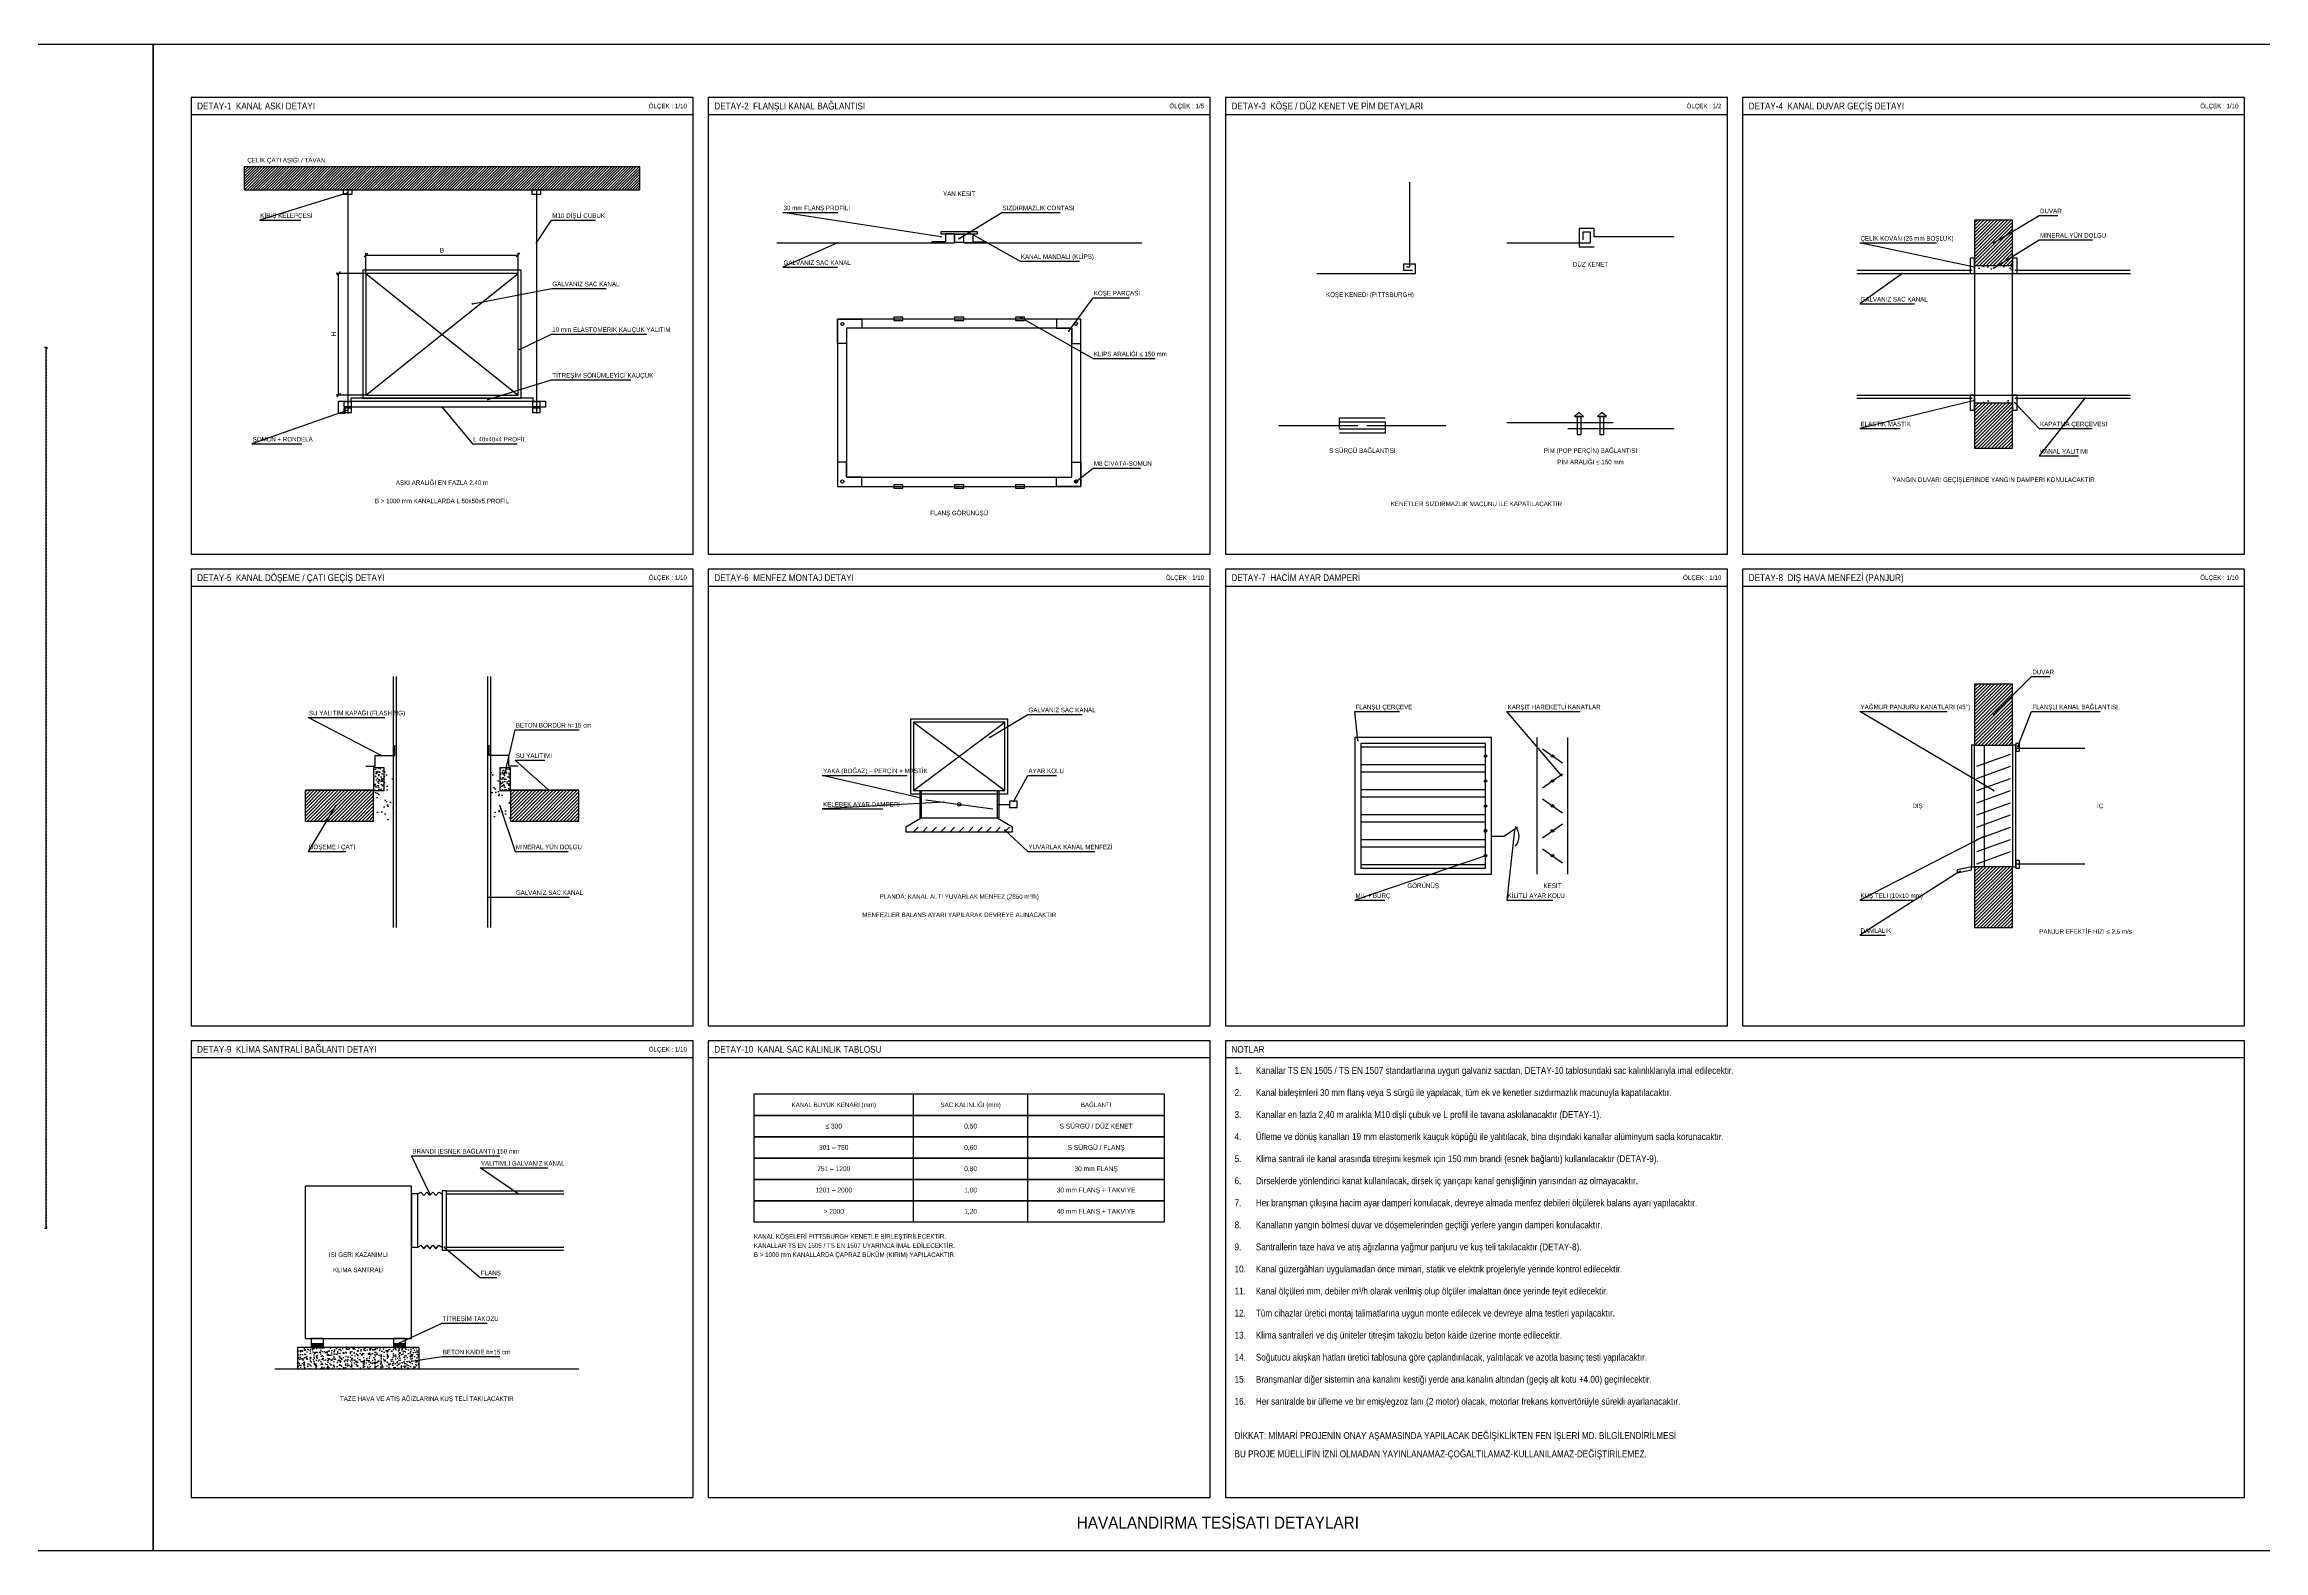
# Model space of a CAD drawing. Header units: centimetres. Extents: x 26200 to 152500, y -600 to 9300.
# Drawn here: x 98286 to 112875, y -600 to 9300 of the extents above; entities that cross this region are included whole.
import ezdxf
from ezdxf.enums import TextEntityAlignment as Align

# ---------------------------------------------------------------- set-up
doc = ezdxf.new("R2010")
doc.units = ezdxf.units.CM
doc.linetypes.add('DASHED', pattern=[1.524, 1.27, -0.254])
for name, color, linetype in [('A-ELEV-03', 8, 'Continuous'), ('A-WALL-SNWPNL', 8, 'Continuous'), ('A-WALL-STEL', 8, 'Continuous'), ('ROTAS-HAV-CERCEVE', 7, 'Continuous'), ('ROTAS-HAV-DETAY', 7, 'Continuous'), ('ROTAS-HAV-DETAY-KANAL', 20, 'Continuous'), ('ROTAS-HAV-DETAY-TARAMA', 8, 'Continuous'), ('ROTAS-HAV-DETAY-YALITIM', 3, 'DASHED'), ('ROTAS-HAV-DETAY-YAZI', 7, 'Continuous'), ('ROTAS-HAV-NOT', 7, 'Continuous'), ('ROTAS-PAFTA', 144, 'Continuous'), ('ROTAS-PAFTA-YAZI', 7, 'Continuous')]:
    doc.layers.add(name, color=color, linetype=linetype)
doc.styles.add('ROTAS', font='arial.ttf')

# ---------------------------------------------------------------- blocks, each defined once
blk = doc.blocks.new('*U71')
at = {"layer": 'A-WALL-SNWPNL'}
blk.add_lwpolyline([(50, 1), (42, 1), (40, -1), (32, -1), (30, 1), (22, 1), (20, -1), (12, -1), (10, 1), (2, 1), (0, -1), (-8, -1), (-10, 1), (-18, 1), (-20, -1), (-28, -1), (-30, 1), (-38, 1), (-40, -1), (-48, -1), (-50, 1)], dxfattribs=at)
blk = doc.blocks.new('*U72')
at = {"layer": 'A-WALL-STEL', "color": 0, "linetype": 'ByBlock', "lineweight": -2, "transparency": 16777216}
for p in [(0, 0), (100, 0), (200, 0), (300, 0), (400, 0), (500, 0), (600, 0), (700, 0), (800, 0), (900, 0), (1000, 0), (1100, 0), (1200, 0), (1300, 0), (1400, 0), (1500, 0), (1600, 0), (1700, 0), (1800, 0), (1900, 0), (2000, 0), (2100, 0), (2200, 0), (2300, 0), (2400, 0), (2500, 0), (2600, 0), (2700, 0), (2800, 0), (2900, 0), (3000, 0), (3100, 0), (3200, 0), (3300, 0), (3400, 0), (3500, 0), (3600, 0), (3700, 0), (3800, 0), (3900, 0), (4000, 0), (4100, 0), (4200, 0), (4300, 0), (4400, 0), (4500, 0), (4600, 0), (4700, 0), (4800, 0), (4900, 0), (5000, 0), (5100, 0), (5200, 0), (5300, 0), (5400, 0), (5500, 0), (5600, 0)]:
    blk.add_blockref('*U71', p, dxfattribs=at)

msp = doc.modelspace()

# ---------------------------------------------------------------- hatches: boundary and pattern name
at = {"layer": 'ROTAS-HAV-DETAY'}
for points in [[(100040, 735), (100120, 735), (100120, 765), (100040, 765)], [(100580, 735), (100660, 735), (100660, 765), (100580, 765)]]:
    msp.add_hatch(color=256, dxfattribs=at).paths.add_polyline_path(points)
at = {"layer": 'ROTAS-HAV-DETAY-TARAMA'}
h = msp.add_hatch(dxfattribs=at)
h.set_pattern_fill('ANSI31', scale=4)
h.paths.add_polyline_path([(99600, 8345), (102200, 8345), (102200, 8495), (99600, 8495)])
h = msp.add_hatch(dxfattribs=at)
h.set_pattern_fill('ANSI31', scale=5)
h.paths.add_polyline_path([(110975, 7845), (111225, 7845), (111225, 8145), (110975, 8145)])
h = msp.add_hatch(dxfattribs=at)
h.set_pattern_fill('AR-SAND', scale=2)
h.paths.add_polyline_path([(110975, 7815), (111225, 7815), (111225, 7845), (110975, 7845)])
h = msp.add_hatch(dxfattribs=at)
h.set_pattern_fill('AR-SAND', scale=2)
h.paths.add_polyline_path([(110975, 6945), (111225, 6945), (111225, 6975), (110975, 6975)])
h = msp.add_hatch(dxfattribs=at)
h.set_pattern_fill('ANSI31', scale=5)
h.paths.add_polyline_path([(110975, 6645), (111225, 6645), (111225, 6945), (110975, 6945)])
h = msp.add_hatch(dxfattribs=at)
h.set_pattern_fill('ANSI31', scale=5)
h.paths.add_polyline_path([(110975, 4695), (111225, 4695), (111225, 5095), (110975, 5095)])
h = msp.add_hatch(dxfattribs=at)
h.set_pattern_fill('AR-CONC', scale=0.3)
h.paths.add_polyline_path([(100450, 4395), (100520, 4395), (100520, 4545), (100450, 4545)])
h = msp.add_hatch(dxfattribs=at)
h.set_pattern_fill('AR-SAND', scale=2)
h.paths.add_polyline_path([(100520, 4395), (100580, 4395), (100580, 4545), (100520, 4545)])
h = msp.add_hatch(dxfattribs=at)
h.set_pattern_fill('AR-SAND', scale=2)
h.paths.add_polyline_path([(101220, 4395), (101280, 4395), (101280, 4545), (101220, 4545)])
h = msp.add_hatch(dxfattribs=at)
h.set_pattern_fill('AR-CONC', scale=0.3)
h.paths.add_polyline_path([(101280, 4395), (101350, 4395), (101350, 4545), (101280, 4545)])
h = msp.add_hatch(dxfattribs=at)
h.set_pattern_fill('ANSI31', scale=5)
h.paths.add_polyline_path([(100000, 4195), (100450, 4195), (100450, 4395), (100000, 4395)])
h = msp.add_hatch(dxfattribs=at)
h.set_pattern_fill('AR-SAND', scale=2)
h.paths.add_polyline_path([(100450, 4195), (100580, 4195), (100580, 4395), (100450, 4395)])
h = msp.add_hatch(dxfattribs=at)
h.set_pattern_fill('AR-SAND', scale=2)
h.paths.add_polyline_path([(101220, 4195), (101350, 4195), (101350, 4395), (101220, 4395)])
h = msp.add_hatch(dxfattribs=at)
h.set_pattern_fill('ANSI31', scale=5)
h.paths.add_polyline_path([(101350, 4195), (101800, 4195), (101800, 4395), (101350, 4395)])
h = msp.add_hatch(dxfattribs=at)
h.set_pattern_fill('ANSI31', scale=5)
h.paths.add_polyline_path([(110975, 3495), (111225, 3495), (111225, 3895), (110975, 3895)])
h = msp.add_hatch(dxfattribs=at)
h.set_pattern_fill('AR-CONC', scale=0.3)
h.paths.add_polyline_path([(99950, 595), (100750, 595), (100750, 735), (99950, 735)])
at = {"layer": 'ROTAS-HAV-DETAY-YAZI'}
h = msp.add_hatch(color=256, dxfattribs=at)
edge = h.paths.add_edge_path()
edge.add_arc((100280, 8325), 6, 0, 360)
h = msp.add_hatch(color=256, dxfattribs=at)
edge = h.paths.add_edge_path()
edge.add_arc((104180, 8035), 6, 0, 360)
h = msp.add_hatch(color=256, dxfattribs=at)
edge = h.paths.add_edge_path()
edge.add_arc((104300, 8025), 6, 0, 360)
h = msp.add_hatch(color=256, dxfattribs=at)
edge = h.paths.add_edge_path()
edge.add_arc((104360, 8065), 6, 0, 360)
h = msp.add_hatch(color=256, dxfattribs=at)
edge = h.paths.add_edge_path()
edge.add_arc((101520, 7995), 6, 0, 360)
h = msp.add_hatch(color=256, dxfattribs=at)
edge = h.paths.add_edge_path()
edge.add_arc((103500, 7995), 6, 0, 360)
h = msp.add_hatch(color=256, dxfattribs=at)
edge = h.paths.add_edge_path()
edge.add_arc((111100, 7995), 6, 0, 360)
h = msp.add_hatch(color=256, dxfattribs=at)
edge = h.paths.add_edge_path()
edge.add_arc((110500, 7795), 6, 0, 360)
h = msp.add_hatch(color=256, dxfattribs=at)
edge = h.paths.add_edge_path()
edge.add_arc((110975, 7835), 6, 0, 360)
h = msp.add_hatch(color=256, dxfattribs=at)
edge = h.paths.add_edge_path()
edge.add_arc((111100, 7830), 6, 0, 360)
h = msp.add_hatch(color=256, dxfattribs=at)
edge = h.paths.add_edge_path()
edge.add_arc((101100, 7595), 6, 0, 360)
h = msp.add_hatch(color=256, dxfattribs=at)
edge = h.paths.add_edge_path()
edge.add_arc((104700, 7507), 6, 0, 360)
h = msp.add_hatch(color=256, dxfattribs=at)
edge = h.paths.add_edge_path()
edge.add_arc((101410, 7295), 6, 0, 360)
h = msp.add_hatch(color=256, dxfattribs=at)
edge = h.paths.add_edge_path()
edge.add_arc((105020, 7415), 6, 0, 360)
h = msp.add_hatch(color=256, dxfattribs=at)
edge = h.paths.add_edge_path()
edge.add_arc((100280, 6895), 6, 0, 360)
h = msp.add_hatch(color=256, dxfattribs=at)
edge = h.paths.add_edge_path()
edge.add_arc((100900, 6915), 6, 0, 360)
h = msp.add_hatch(color=256, dxfattribs=at)
edge = h.paths.add_edge_path()
edge.add_arc((101200, 6965), 6, 0, 360)
h = msp.add_hatch(color=256, dxfattribs=at)
edge = h.paths.add_edge_path()
edge.add_arc((110975, 6960), 6, 0, 360)
h = msp.add_hatch(color=256, dxfattribs=at)
edge = h.paths.add_edge_path()
edge.add_arc((111240, 6945), 6, 0, 360)
h = msp.add_hatch(color=256, dxfattribs=at)
edge = h.paths.add_edge_path()
edge.add_arc((111700, 6975), 6, 0, 360)
h = msp.add_hatch(color=256, dxfattribs=at)
edge = h.paths.add_edge_path()
edge.add_arc((105068, 6427), 6, 0, 360)
h = msp.add_hatch(color=256, dxfattribs=at)
edge = h.paths.add_edge_path()
edge.add_arc((111100, 4895), 6, 0, 360)
h = msp.add_hatch(color=256, dxfattribs=at)
edge = h.paths.add_edge_path()
edge.add_arc((104500, 4745), 6, 0, 360)
h = msp.add_hatch(color=256, dxfattribs=at)
edge = h.paths.add_edge_path()
edge.add_arc((106920, 4725), 6, 0, 360)
h = msp.add_hatch(color=256, dxfattribs=at)
edge = h.paths.add_edge_path()
edge.add_arc((111260, 4685), 6, 0, 360)
h = msp.add_hatch(color=256, dxfattribs=at)
edge = h.paths.add_edge_path()
edge.add_arc((100500, 4625), 6, 0, 360)
h = msp.add_hatch(color=256, dxfattribs=at)
edge = h.paths.add_edge_path()
edge.add_arc((101310, 4495), 6, 0, 360)
h = msp.add_hatch(color=256, dxfattribs=at)
edge = h.paths.add_edge_path()
edge.add_arc((101600, 4400), 6, 0, 360)
h = msp.add_hatch(color=256, dxfattribs=at)
edge = h.paths.add_edge_path()
edge.add_arc((108260, 4495), 6, 0, 360)
h = msp.add_hatch(color=256, dxfattribs=at)
edge = h.paths.add_edge_path()
edge.add_arc((111100, 4395), 6, 0, 360)
h = msp.add_hatch(color=256, dxfattribs=at)
edge = h.paths.add_edge_path()
edge.add_arc((100200, 4295), 6, 0, 360)
h = msp.add_hatch(color=256, dxfattribs=at)
edge = h.paths.add_edge_path()
edge.add_arc((101280, 4295), 6, 0, 360)
h = msp.add_hatch(color=256, dxfattribs=at)
edge = h.paths.add_edge_path()
edge.add_arc((104050, 4345), 6, 0, 360)
h = msp.add_hatch(color=256, dxfattribs=at)
edge = h.paths.add_edge_path()
edge.add_arc((104200, 4320), 6, 0, 360)
h = msp.add_hatch(color=256, dxfattribs=at)
edge = h.paths.add_edge_path()
edge.add_arc((104660, 4325), 6, 0, 360)
h = msp.add_hatch(color=256, dxfattribs=at)
edge = h.paths.add_edge_path()
edge.add_arc((104600, 4135), 6, 0, 360)
h = msp.add_hatch(color=256, dxfattribs=at)
edge = h.paths.add_edge_path()
edge.add_arc((107950, 4135), 6, 0, 360)
h = msp.add_hatch(color=256, dxfattribs=at)
edge = h.paths.add_edge_path()
edge.add_arc((111040, 4095), 6, 0, 360)
h = msp.add_hatch(color=256, dxfattribs=at)
edge = h.paths.add_edge_path()
edge.add_arc((107760, 3967), 6, 0, 360)
h = msp.add_hatch(color=256, dxfattribs=at)
edge = h.paths.add_edge_path()
edge.add_arc((110880, 3865), 6, 0, 360)
h = msp.add_hatch(color=256, dxfattribs=at)
edge = h.paths.add_edge_path()
edge.add_arc((101200, 3695), 6, 0, 360)
h = msp.add_hatch(color=256, dxfattribs=at)
edge = h.paths.add_edge_path()
edge.add_arc((100820, 1745), 6, 0, 360)
h = msp.add_hatch(color=256, dxfattribs=at)
edge = h.paths.add_edge_path()
edge.add_arc((101400, 1745), 6, 0, 360)
h = msp.add_hatch(color=256, dxfattribs=at)
edge = h.paths.add_edge_path()
edge.add_arc((100915, 1395), 6, 0, 360)
h = msp.add_hatch(color=256, dxfattribs=at)
edge = h.paths.add_edge_path()
edge.add_arc((100620, 765), 6, 0, 360)
h = msp.add_hatch(color=256, dxfattribs=at)
edge = h.paths.add_edge_path()
edge.add_arc((100700, 645), 6, 0, 360)

# ---------------------------------------------------------------- linework, layer by layer
at = {"layer": 'A-ELEV-03'}
msp.add_line((98296, 7309), (98296, 1519), dxfattribs=at)
at = {"layer": 'A-WALL-SNWPNL'}
for points in [[(98286, 7309), (98303, 7309), (98303, 7299), (98298, 7299)], [(98298, 7309), (98298, 7301), (98296, 7299), (98296, 7291), (98298, 7289), (98298, 7281), (98296, 7279), (98296, 7271), (98298, 7269), (98298, 7261), (98296, 7259), (98296, 7251), (98298, 7249), (98298, 7241), (98296, 7239), (98296, 7231), (98298, 7229), (98298, 7221), (98296, 7219)], [(98286, 1519), (98303, 1519), (98303, 1529), (98298, 1529)]]:
    msp.add_lwpolyline(points, dxfattribs=at)
at = {"layer": 'ROTAS-HAV-CERCEVE'}
for p, q in [((99250, 8840), (102550, 8840)), ((102650, 8840), (105950, 8840)), ((106050, 8840), (109350, 8840)), ((109450, 8840), (112750, 8840)), ((99250, 5740), (102550, 5740)), ((102650, 5740), (105950, 5740)), ((106050, 5740), (109350, 5740)), ((109450, 5740), (112750, 5740)), ((99250, 2640), (102550, 2640)), ((102650, 2640), (105950, 2640)), ((106050, 2640), (112750, 2640))]:
    msp.add_line(p, q, dxfattribs=at)
for points in [[(99250, 5950), (102550, 5950), (102550, 8950), (99250, 8950)], [(102650, 5950), (105950, 5950), (105950, 8950), (102650, 8950)], [(106050, 5950), (109350, 5950), (109350, 8950), (106050, 8950)], [(109450, 5950), (112750, 5950), (112750, 8950), (109450, 8950)], [(99250, 2850), (102550, 2850), (102550, 5850), (99250, 5850)], [(102650, 2850), (105950, 2850), (105950, 5850), (102650, 5850)], [(106050, 2850), (109350, 2850), (109350, 5850), (106050, 5850)], [(109450, 2850), (112750, 2850), (112750, 5850), (109450, 5850)], [(99250, -250), (102550, -250), (102550, 2750), (99250, 2750)], [(102650, -250), (105950, -250), (105950, 2750), (102650, 2750)], [(106050, -250), (112750, -250), (112750, 2750), (106050, 2750)]]:
    msp.add_lwpolyline(points, close=True, dxfattribs=at)
at = {"layer": 'ROTAS-HAV-DETAY'}
for p, q in [((100280, 8345), (100280, 6875)), ((101520, 8345), (101520, 6875)), ((104292, 8025), (104308, 8025)), ((108100, 3845), (108100, 4745)), ((108134, 4669), (108266, 4577)), ((108300, 3845), (108300, 4745)), ((110990, 4555), (111210, 4635)), ((110990, 4475), (111210, 4555)), ((104050, 4395), (104050, 4215)), ((104550, 4395), (104550, 4215)), ((108134, 4413), (108266, 4505)), ((110990, 4395), (111210, 4475)), ((110990, 4315), (111210, 4395)), ((104080, 4335), (104520, 4275)), ((104550, 4305), (104630, 4305)), ((108134, 4341), (108266, 4249)), ((110990, 4235), (111210, 4315)), ((110990, 4155), (111210, 4235)), ((104000, 4125), (104030, 4155)), ((104060, 4125), (104090, 4155)), ((104120, 4125), (104150, 4155)), ((104180, 4125), (104210, 4155)), ((104240, 4125), (104270, 4155)), ((104300, 4125), (104330, 4155)), ((104360, 4125), (104390, 4155)), ((104420, 4125), (104450, 4155)), ((104480, 4125), (104510, 4155)), ((104540, 4125), (104570, 4155)), ((104600, 4125), (104630, 4155)), ((107800, 4095), (107880, 4095)), ((107880, 4095), (107970, 4155)), ((108134, 4085), (108266, 4177)), ((110990, 4075), (111210, 4155)), ((108134, 4013), (108266, 3921)), ((110990, 3995), (111210, 4075)), ((110990, 3915), (111210, 3995)), ((104000, 2260), (104000, 2400)), ((104750, 2260), (104750, 2400)), ((104000, 2120), (104000, 2260)), ((104750, 2120), (104750, 2260)), ((104000, 1980), (104000, 2120)), ((104750, 1980), (104750, 2120)), ((104000, 1840), (104000, 1980)), ((104750, 1840), (104750, 1980)), ((104000, 1700), (104000, 1840)), ((104750, 1700), (104750, 1840)), ((104000, 1560), (104000, 1700)), ((104750, 1560), (104750, 1700)), ((99800, 595), (101800, 595))]:
    msp.add_line(p, q, dxfattribs=at)
for points in [[(99600, 8345), (102200, 8345), (102200, 8495), (99600, 8495)], [(100250, 8315), (100310, 8315), (100310, 8345), (100250, 8345)], [(101490, 8315), (101550, 8315), (101550, 8345), (101490, 8345)], [(104270, 7995), (104270, 8055), (104210, 8055), (104210, 8003), (104120, 8003), (104120, 7995)], [(104180, 8055), (104420, 8055), (104420, 8067), (104180, 8067)], [(104270, 8001), (104330, 8001), (104330, 8051), (104270, 8051)], [(104330, 7995), (104330, 8055), (104390, 8055), (104390, 8003), (104480, 8003), (104480, 7995)], [(110975, 6645), (111225, 6645), (111225, 8145), (110975, 8145)], [(110945, 7795), (110975, 7795), (110975, 7895), (110945, 7895)], [(111225, 7795), (111255, 7795), (111255, 7895), (111225, 7895)], [(110975, 6945), (111225, 6945), (111225, 7845), (110975, 7845)], [(103500, 6395), (105100, 6395), (105100, 7495), (103500, 7495)], [(103500, 7495), (103660, 7495), (103660, 7435), (103560, 7435), (103560, 7335), (103500, 7335)], [(103870, 7485), (103930, 7485), (103930, 7507), (103870, 7507)], [(104270, 7485), (104330, 7485), (104330, 7507), (104270, 7507)], [(104670, 7485), (104730, 7485), (104730, 7507), (104670, 7507)], [(105100, 7495), (104940, 7495), (104940, 7435), (105040, 7435), (105040, 7335), (105100, 7335)], [(103560, 6455), (105040, 6455), (105040, 7435), (103560, 7435)], [(100220, 6955), (101580, 6955), (101580, 6915), (100260, 6915), (100260, 6875), (100220, 6875)], [(100255, 6920), (100305, 6920), (100305, 6950), (100255, 6950)], [(100255, 6880), (100305, 6880), (100305, 6910), (100255, 6910)], [(100300, 6955), (101500, 6955), (101500, 6975), (100300, 6975)], [(101495, 6920), (101545, 6920), (101545, 6950), (101495, 6950)], [(101495, 6880), (101545, 6880), (101545, 6910), (101495, 6910)], [(108345, 6855), (108405, 6855), (108375, 6880)], [(108495, 6855), (108555, 6855), (108525, 6880)], [(110945, 6895), (110975, 6895), (110975, 6995), (110945, 6995)], [(111225, 6895), (111255, 6895), (111255, 6995), (111225, 6995)], [(106800, 6820), (107100, 6820), (107100, 6770), (106800, 6770)], [(108362, 6735), (108388, 6735), (108388, 6855), (108362, 6855)], [(108512, 6735), (108538, 6735), (108538, 6855), (108512, 6855)], [(103500, 6395), (103660, 6395), (103660, 6455), (103560, 6455), (103560, 6555), (103500, 6555)], [(105100, 6395), (104940, 6395), (104940, 6455), (105040, 6455), (105040, 6555), (105100, 6555)], [(103870, 6383), (103930, 6383), (103930, 6405), (103870, 6405)], [(104270, 6383), (104330, 6383), (104330, 6405), (104270, 6405)], [(104670, 6383), (104730, 6383), (104730, 6405), (104670, 6405)], [(110975, 4695), (111225, 4695), (111225, 5095), (110975, 5095)], [(106900, 3845), (107800, 3845), (107800, 4745), (106900, 4745)], [(106940, 3885), (107760, 3885), (107760, 4705), (106940, 4705)], [(106940, 4566), (107760, 4566), (107760, 4680), (106940, 4680)], [(110955, 3895), (110975, 3895), (110975, 4695), (110955, 4695)], [(111225, 3895), (111245, 3895), (111245, 4695), (111225, 4695)], [(111245, 4655), (111270, 4655), (111270, 4705), (111245, 4705)], [(100450, 4395), (100520, 4395), (100520, 4545), (100450, 4545)], [(101280, 4395), (101350, 4395), (101350, 4545), (101280, 4545)], [(100000, 4195), (100450, 4195), (100450, 4395), (100000, 4395)], [(101350, 4195), (101800, 4195), (101800, 4395), (101350, 4395)], [(106940, 4402), (107760, 4402), (107760, 4516), (106940, 4516)], [(104630, 4285), (104680, 4285), (104680, 4325), (104630, 4325)], [(106940, 4238), (107760, 4238), (107760, 4352), (106940, 4352)], [(104050, 4215), (103950, 4155), (103950, 4125), (104650, 4125), (104650, 4155), (104550, 4215)], [(106940, 4074), (107760, 4074), (107760, 4188), (106940, 4188)], [(106940, 3910), (107760, 3910), (107760, 4024), (106940, 4024)], [(110955, 3895), (110860, 3875), (110860, 3855), (110955, 3875)], [(110975, 3495), (111225, 3495), (111225, 3895), (110975, 3895)], [(111245, 3885), (111270, 3885), (111270, 3935), (111245, 3935)], [(102950, 2260), (105650, 2260), (105650, 2400), (102950, 2400)], [(102950, 2120), (105650, 2120), (105650, 2260), (102950, 2260)], [(102950, 1980), (105650, 1980), (105650, 2120), (102950, 2120)], [(102950, 1840), (105650, 1840), (105650, 1980), (102950, 1980)], [(100000, 795), (100700, 795), (100700, 1795), (100000, 1795)], [(100900, 1375), (100930, 1375), (100930, 1765), (100900, 1765)], [(102950, 1700), (105650, 1700), (105650, 1840), (102950, 1840)], [(100700, 1395), (100740, 1395), (100740, 1745), (100700, 1745)], [(102950, 1560), (105650, 1560), (105650, 1700), (102950, 1700)], [(99950, 595), (100750, 595), (100750, 735), (99950, 735)], [(100040, 735), (100120, 735), (100120, 795), (100040, 795)], [(100580, 735), (100660, 735), (100660, 795), (100580, 795)]]:
    msp.add_lwpolyline(points, close=True, dxfattribs=at)
for points in [[(106800, 6820), (106800, 6845), (107100, 6845)], [(107100, 6770), (107100, 6745), (106800, 6745)], [(100400, 4555), (100460, 4555), (100460, 4625), (100590, 4625), (100590, 4695)], [(101400, 4555), (101340, 4555), (101340, 4625), (101210, 4625), (101210, 4695)], [(100740, 1745), (100760, 1757), (100780, 1733), (100800, 1757), (100820, 1733), (100840, 1757), (100860, 1733), (100880, 1757), (100900, 1745)], [(100740, 1395), (100760, 1407), (100780, 1383), (100800, 1407), (100820, 1383), (100840, 1407), (100860, 1383), (100880, 1407), (100900, 1395)]]:
    msp.add_lwpolyline(points, dxfattribs=at)
for centre, radius in [((103532, 7463), 10), ((105068, 7463), 10), ((103532, 6427), 10), ((105068, 6427), 10), ((107760, 4623), 8), ((108200, 4623), 8), ((107760, 4459), 8), ((108200, 4459), 8), ((104300, 4305), 12), ((107760, 4295), 8), ((108200, 4295), 8), ((107760, 4131), 8), ((108200, 4131), 8), ((107760, 3967), 8), ((108200, 3967), 8)]:
    msp.add_circle(centre, radius, dxfattribs=at)
msp.add_arc((107880, 4095), 100, -40, 40, dxfattribs=at)
at = {"layer": 'ROTAS-HAV-DETAY-KANAL'}
for p, q in [((103100, 7995), (104270, 7995)), ((104330, 7995), (105500, 7995)), ((100400, 6995), (101400, 7795)), ((100400, 7795), (101400, 6995)), ((110200, 7795), (112000, 7795)), ((110200, 6995), (112000, 6995)), ((106400, 6795), (106920, 6795)), ((106980, 6795), (107500, 6795)), ((107900, 6815), (108600, 6815)), ((108300, 6775), (109000, 6775)), ((100600, 3495), (100600, 5145)), ((101200, 3495), (101200, 5145)), ((104000, 4395), (104600, 4845)), ((104000, 4845), (104600, 4395)), ((111245, 4675), (111700, 4675)), ((111245, 3915), (111700, 3915)), ((100930, 1745), (101700, 1745)), ((100930, 1395), (101700, 1395))]:
    msp.add_line(p, q, dxfattribs=at)
for points in [[(107260, 8395), (107260, 7835), (107240, 7835)], [(107900, 7995), (108450, 7995), (108450, 8065), (108400, 8065), (108400, 8015)], [(109000, 8035), (108475, 8035), (108475, 8090), (108375, 8090), (108375, 7970), (108475, 7970)], [(106650, 7795), (107300, 7795), (107300, 7855), (107220, 7855), (107220, 7815), (107280, 7815)]]:
    msp.add_lwpolyline(points, dxfattribs=at)
for points in [[(100400, 6995), (101400, 6995), (101400, 7795), (100400, 7795)], [(104000, 4395), (104600, 4395), (104600, 4845), (104000, 4845)]]:
    msp.add_lwpolyline(points, close=True, dxfattribs=at)
at = {"layer": 'ROTAS-HAV-DETAY-YALITIM'}
for p, q in [((110200, 7815), (110960, 7815)), ((111240, 7815), (112000, 7815)), ((110200, 6975), (110960, 6975)), ((111240, 6975), (112000, 6975)), ((100580, 3495), (100580, 5145)), ((101220, 3495), (101220, 5145)), ((111040, 3895), (111040, 4695)), ((100000, 4400), (100450, 4400)), ((101350, 4400), (101800, 4400)), ((104040, 4395), (104040, 4215)), ((104560, 4395), (104560, 4215)), ((100930, 1765), (101700, 1765)), ((100930, 1375), (101700, 1375))]:
    msp.add_line(p, q, dxfattribs=at)
for points in [[(100380, 6975), (101420, 6975), (101420, 7815), (100380, 7815)], [(103980, 4375), (104620, 4375), (104620, 4865), (103980, 4865)]]:
    msp.add_lwpolyline(points, close=True, dxfattribs=at)
at = {"layer": 'ROTAS-HAV-DETAY-YAZI'}
for p, q in [((100280, 8325), (99700, 8145)), ((104180, 8035), (103140, 8195)), ((103140, 8195), (103502, 8195)), ((104300, 8025), (104580, 8195)), ((104580, 8195), (104964, 8195)), ((111100, 7995), (111400, 8175)), ((111400, 8175), (111522, 8175)), ((99700, 8145), (99969, 8145)), ((101520, 7995), (101620, 8145)), ((101620, 8145), (101908, 8145)), ((104360, 8065), (104700, 7875)), ((100388, 7903), (100412, 7927)), ((100400, 7795), (100400, 7930)), ((100400, 7915), (101400, 7915)), ((101388, 7903), (101412, 7927)), ((101400, 7795), (101400, 7930)), ((103500, 7995), (103140, 7835)), ((110975, 7835), (110220, 7995)), ((110220, 7995), (110725, 7995)), ((111100, 7830), (111400, 8015)), ((111400, 8015), (111750, 8015)), ((100400, 7795), (100205, 7795)), ((100208, 7783), (100232, 7807)), ((100220, 6995), (100220, 7795)), ((103140, 7835), (103499, 7835)), ((104700, 7875), (105090, 7875)), ((110500, 7795), (110220, 7595)), ((101100, 7595), (101620, 7695)), ((101620, 7695), (101979, 7695)), ((105020, 7415), (105180, 7635)), ((105180, 7635), (105420, 7635)), ((110220, 7595), (110579, 7595)), ((104700, 7507), (105180, 7235)), ((101410, 7295), (101620, 7395)), ((101620, 7395), (102247, 7395)), ((105180, 7235), (105589, 7235)), ((100208, 6983), (100232, 7007)), ((101200, 6965), (101620, 7095)), ((101620, 7095), (102142, 7095)), ((100280, 6895), (99650, 6675)), ((100400, 6995), (100205, 6995)), ((100900, 6915), (101100, 6675)), ((110975, 6960), (110220, 6775)), ((111240, 6945), (111400, 6775)), ((111700, 6975), (111400, 6595)), ((110220, 6775), (110486, 6775)), ((111400, 6775), (111747, 6775)), ((99650, 6675), (99978, 6675)), ((101100, 6675), (101395, 6675)), ((111400, 6595), (111657, 6595)), ((105068, 6427), (105180, 6515)), ((105180, 6515), (105492, 6515)), ((111100, 4895), (111350, 5145)), ((111350, 5145), (111472, 5145)), ((100500, 4625), (100020, 4875)), ((100020, 4875), (100525, 4875)), ((104500, 4745), (104750, 4895)), ((104750, 4895), (105109, 4895)), ((106920, 4725), (106900, 4915)), ((106900, 4915), (107194, 4915)), ((108260, 4495), (107900, 4915)), ((107900, 4915), (108383, 4915)), ((111100, 4395), (110220, 4915)), ((110220, 4915), (110795, 4915)), ((111260, 4685), (111350, 4915)), ((111350, 4915), (111800, 4915)), ((101310, 4495), (101380, 4795)), ((101380, 4795), (101801, 4795)), ((101600, 4400), (101380, 4595)), ((101380, 4595), (101575, 4595)), ((104050, 4345), (103400, 4495)), ((103400, 4495), (103957, 4495)), ((104660, 4325), (104750, 4495)), ((104750, 4495), (104940, 4495)), ((100200, 4295), (100020, 3995)), ((101280, 4295), (101380, 3995)), ((104200, 4320), (103400, 4275)), ((103400, 4275), (103797, 4275)), ((104600, 4135), (104750, 3995)), ((107950, 4135), (107900, 3675)), ((111040, 4095), (110220, 3675)), ((100020, 3995), (100268, 3995)), ((101380, 3995), (101730, 3995)), ((104750, 3995), (105191, 3995)), ((107760, 3967), (106900, 3675)), ((110880, 3865), (110220, 3445)), ((101200, 3695), (101380, 3695)), ((101380, 3695), (101739, 3695)), ((106900, 3675), (107099, 3675)), ((107900, 3675), (108203, 3675)), ((110220, 3675), (110574, 3675)), ((110220, 3445), (110389, 3445)), ((100820, 1745), (100700, 1995)), ((100700, 1995), (101280, 1995)), ((101400, 1745), (101150, 1915)), ((101150, 1915), (101596, 1915)), ((100915, 1395), (101150, 1195)), ((101150, 1195), (101261, 1195)), ((100620, 765), (100900, 895)), ((100900, 895), (101197, 895)), ((100700, 645), (100900, 675)), ((100900, 675), (101279, 675))]:
    msp.add_line(p, q, dxfattribs=at)
at = {"layer": 'ROTAS-PAFTA'}
for points in [[(75600, -600), (99000, -600), (99000, 9300), (75600, 9300)], [(99000, -600), (113000, -600), (113000, 9300), (99000, 9300)]]:
    msp.add_lwpolyline(points, close=True, dxfattribs=at)

# ---------------------------------------------------------------- block references
at = {"layer": 'A-WALL-STEL', "rotation": 90}
msp.add_blockref('*U72', (98297, 1569), dxfattribs=at)

# ---------------------------------------------------------------- texts
at = {"layer": 'ROTAS-HAV-DETAY-YAZI', "style": 'ROTAS', "width": 0.85}
for s, p in [('DETAY-1  KANAL ASKI DETAYI', (99290, 8895)), ('DETAY-2  FLANŞLI KANAL BAĞLANTISI', (102690, 8895)), ('DETAY-3  KÖŞE / DÜZ KENET VE PİM DETAYLARI', (106090, 8895)), ('DETAY-4  KANAL DUVAR GEÇİŞ DETAYI', (109490, 8895)), ('DETAY-5  KANAL DÖŞEME / ÇATI GEÇİŞ DETAYI', (99290, 5795)), ('DETAY-6  MENFEZ MONTAJ DETAYI', (102690, 5795)), ('DETAY-7  HACİM AYAR DAMPERİ', (106090, 5795)), ('DETAY-8  DIŞ HAVA MENFEZİ (PANJUR)', (109490, 5795)), ('DETAY-9  KLİMA SANTRALİ BAĞLANTI DETAYI', (99290, 2695)), ('DETAY-10  KANAL SAC KALINLIK TABLOSU', (102690, 2695))]:
    msp.add_text(s, height=45, dxfattribs=at).set_placement(p, align=Align.MIDDLE_LEFT)
for s, p in [('ÖLÇEK : 1/10', (102510, 8895)), ('ÖLÇEK : 1/5', (105910, 8895)), ('ÖLÇEK : 1/2', (109310, 8895)), ('ÖLÇEK : 1/10', (112710, 8895)), ('ÖLÇEK : 1/10', (102510, 5795)), ('ÖLÇEK : 1/10', (105910, 5795)), ('ÖLÇEK : 1/10', (109310, 5795)), ('ÖLÇEK : 1/10', (112710, 5795)), ('ÖLÇEK : 1/10', (102510, 2695))]:
    msp.add_text(s, height=30, dxfattribs=at).set_placement(p, align=Align.MIDDLE_RIGHT)
for s, p in [('ÇELİK ÇATI AŞIĞI / TAVAN', (99620, 8515)), ('KİRİŞ KELEPÇESİ', (99705, 8151)), ('M10 DİŞLİ ÇUBUK', (101625, 8151)), ('30 mm FLANŞ PROFİLİ', (103145, 8201)), ('SIZDIRMAZLIK CONTASI', (104585, 8201)), ('DUVAR', (111405, 8181)), ('ÇELİK KOVAN (25 mm BOŞLUK)', (110225, 8001)), ('MİNERAL YÜN DOLGU', (111405, 8021)), ('GALVANİZ SAC KANAL', (103145, 7841)), ('KANAL MANDALI (KLİPS)', (104705, 7881)), ('GALVANİZ SAC KANAL', (101625, 7701)), ('KÖŞE PARÇASI', (105185, 7641)), ('GALVANİZ SAC KANAL', (110225, 7601)), ('19 mm ELASTOMERİK KAUÇUK YALITIM', (101625, 7401)), ('KLİPS ARALIĞI ≤ 150 mm', (105185, 7241)), ('TİTREŞİM SÖNÜMLEYİCİ KAUÇUK', (101625, 7101)), ('SOMUN + RONDELA', (99655, 6681)), ('L 40x40x4 PROFİL', (101105, 6681)), ('ELASTİK MASTİK', (110225, 6781)), ('KAPATMA ÇERÇEVESİ', (111405, 6781)), ('KANAL YALITIMI', (111405, 6601)), ('M8 CIVATA-SOMUN', (105185, 6521)), ('DUVAR', (111355, 5151)), ('FLANŞLI ÇERÇEVE', (106905, 4921)), ('KARŞIT HAREKETLİ KANATLAR', (107905, 4921)), ('YAĞMUR PANJURU KANATLARI (45°)', (110225, 4921)), ('FLANŞLI KANAL BAĞLANTISI', (111355, 4921)), ('SU YALITIM KAPAĞI (FLASHING)', (100025, 4881)), ('BETON BORDÜR h=15 cm', (101385, 4801)), ('GALVANİZ SAC KANAL', (104755, 4901)), ('SU YALITIMI', (101385, 4601)), ('YAKA (BOĞAZ) – PERÇİN + MASTİK', (103405, 4501)), ('AYAR KOLU', (104755, 4501)), ('KELEBEK AYAR DAMPERİ', (103405, 4281)), ('DÖŞEME / ÇATI', (100025, 4001)), ('MİNERAL YÜN DOLGU', (101385, 4001)), ('YUVARLAK KANAL MENFEZİ', (104755, 4001)), ('GALVANİZ SAC KANAL', (101385, 3701)), ('MİL + BURÇ', (106905, 3681)), ('KİLİTLİ AYAR KOLU', (107905, 3681)), ('KUŞ TELİ (10x10 mm)', (110225, 3681)), ('DAMLALIK', (110225, 3451)), ('PANJUR EFEKTİF HIZI ≤ 2,5 m/s', (111400, 3445)), ('BRANDİ (ESNEK BAĞLANTI) 150 mm', (100705, 2001)), ('YALITIMLI GALVANİZ KANAL', (101155, 1921)), ('FLANŞ', (101155, 1201)), ('TİTREŞİM TAKOZU', (100905, 901)), ('BETON KAİDE h=15 cm', (100905, 681))]:
    msp.add_text(s, height=30, dxfattribs=at).set_placement(p, align=Align.BOTTOM_LEFT)
for s, p in [('YAN KESİT', (104300, 8295)), ('B', (100900, 7923)), ('ASKI ARALIĞI EN FAZLA 2,40 m', (100900, 6395)), ('YANGIN DUVARI GEÇİŞLERİNDE YANGIN DAMPERİ KONULACAKTIR', (111100, 6415)), ('B > 1000 mm KANALLARDA L 50x50x5 PROFİL', (100900, 6275)), ('PLANDA: KANAL ALTI YUVARLAK MENFEZ (2850 m³/h)', (104300, 3675)), ('MENFEZLER BALANS AYARI YAPILARAK DEVREYE ALINACAKTIR', (104300, 3555)), ('TAZE HAVA VE ATIŞ AĞIZLARINA KUŞ TELİ TAKILACAKTIR', (100800, 375))]:
    msp.add_text(s, height=30, dxfattribs=at).set_placement(p, align=Align.BOTTOM_CENTER)
for s, p in [('DÜZ KENET', (108450, 7870)), ('KÖŞE KENEDİ (PITTSBURGH)', (107000, 7670)), ('S SÜRGÜ BAĞLANTISI', (106950, 6645)), ('PİM (POP PERÇİN) BAĞLANTISI', (108450, 6645)), ('PİM ARALIĞI ≤ 150 mm', (108450, 6570)), ('KENETLER SIZDIRMAZLIK MACUNU İLE KAPATILACAKTIR', (107700, 6295)), ('FLANŞ GÖRÜNÜŞÜ', (104300, 6235)), ('GÖRÜNÜŞ', (107350, 3785)), ('KESİT', (108200, 3785))]:
    msp.add_text(s, height=30, dxfattribs=at).set_placement(p, align=Align.TOP_CENTER)
msp.add_text('H', height=30, rotation=90, dxfattribs=at).set_placement((100212, 7395), align=Align.BOTTOM_CENTER)
for s, height, p in [('DIŞ', 30, (110600, 4295)), ('İÇ', 30, (111800, 4295)), ('KANAL BÜYÜK KENARI (mm)', 30, (103475, 2330)), ('SAC KALINLIĞI (mm)', 30, (104375, 2330)), ('BAĞLANTI', 30, (105200, 2330)), ('≤ 300', 32, (103475, 2190)), ('0,50', 32, (104375, 2190)), ('S SÜRGÜ / DÜZ KENET', 32, (105200, 2190)), ('301 – 750', 32, (103475, 2050)), ('0,60', 32, (104375, 2050)), ('S SÜRGÜ / FLANŞ', 32, (105200, 2050)), ('751 – 1200', 32, (103475, 1910)), ('0,80', 32, (104375, 1910)), ('30 mm FLANŞ', 32, (105200, 1910)), ('1201 – 2000', 32, (103475, 1770)), ('1,00', 32, (104375, 1770)), ('30 mm FLANŞ + TAKVİYE', 32, (105200, 1770)), ('> 2000', 32, (103475, 1630)), ('1,20', 32, (104375, 1630)), ('40 mm FLANŞ + TAKVİYE', 32, (105200, 1630)), ('ISI GERİ KAZANIMLI', 30, (100350, 1345)), ('KLİMA SANTRALİ', 30, (100350, 1245))]:
    msp.add_text(s, height=height, dxfattribs=at).set_placement(p, align=Align.MIDDLE_CENTER)
for s, p in [('KANAL KÖŞELERİ PITTSBURGH KENETLE BİRLEŞTİRİLECEKTİR.', (102950, 1480)), ('KANALLAR TS EN 1505 / TS EN 1507 UYARINCA İMAL EDİLECEKTİR.', (102950, 1420)), ('B > 1000 mm KANALLARDA ÇAPRAZ BÜKÜM (KIRIM) YAPILACAKTIR.', (102950, 1360))]:
    msp.add_text(s, height=30, dxfattribs=at).set_placement(p, align=Align.TOP_LEFT)
at = {"layer": 'ROTAS-HAV-NOT', "style": 'ROTAS', "width": 0.85}
msp.add_text('NOTLAR', height=45, dxfattribs=at).set_placement((106090, 2695), align=Align.MIDDLE_LEFT)
for s, p in [('1.', (106110, 2520)), ('Kanallar TS EN 1505 / TS EN 1507 standartlarına uygun galvaniz sacdan, DETAY-10 tablosundaki sac kalınlıklarıyla imal edilecektir.', (106250, 2520)), ('2.', (106110, 2375)), ('Kanal birleşimleri 30 mm flanş veya S sürgü ile yapılacak, tüm ek ve kenetler sızdırmazlık macunuyla kapatılacaktır.', (106250, 2375)), ('3.', (106110, 2230)), ('Kanallar en fazla 2,40 m aralıkla M10 dişli çubuk ve L profil ile tavana askılanacaktır (DETAY-1).', (106250, 2230)), ('4.', (106110, 2085)), ('Üfleme ve dönüş kanalları 19 mm elastomerik kauçuk köpüğü ile yalıtılacak, bina dışındaki kanallar alüminyum sacla korunacaktır.', (106250, 2085)), ('5.', (106110, 1940)), ('Klima santrali ile kanal arasında titreşimi kesmek için 150 mm brandi (esnek bağlantı) kullanılacaktır (DETAY-9).', (106250, 1940)), ('6.', (106110, 1795)), ('Dirseklerde yönlendirici kanat kullanılacak, dirsek iç yarıçapı kanal genişliğinin yarısından az olmayacaktır.', (106250, 1795)), ('7.', (106110, 1650)), ('Her branşman çıkışına hacim ayar damperi konulacak, devreye almada menfez debileri ölçülerek balans ayarı yapılacaktır.', (106250, 1650)), ('8.', (106110, 1505)), ('Kanalların yangın bölmesi duvar ve döşemelerinden geçtiği yerlere yangın damperi konulacaktır.', (106250, 1505)), ('9.', (106110, 1360)), ('Santrallerin taze hava ve atış ağızlarına yağmur panjuru ve kuş teli takılacaktır (DETAY-8).', (106250, 1360)), ('10.', (106110, 1215)), ('Kanal güzergâhları uygulamadan önce mimari, statik ve elektrik projeleriyle yerinde kontrol edilecektir.', (106250, 1215)), ('11.', (106110, 1070)), ('Kanal ölçüleri mm, debiler m³/h olarak verilmiş olup ölçüler imalattan önce yerinde teyit edilecektir.', (106250, 1070)), ('12.', (106110, 925)), ('Tüm cihazlar üretici montaj talimatlarına uygun monte edilecek ve devreye alma testleri yapılacaktır.', (106250, 925)), ('13.', (106110, 780)), ('Klima santralleri ve dış üniteler titreşim takozlu beton kaide üzerine monte edilecektir.', (106250, 780)), ('14.', (106110, 635)), ('Soğutucu akışkan hatları üretici tablosuna göre çaplandırılacak, yalıtılacak ve azotla basınç testi yapılacaktır.', (106250, 635)), ('15.', (106110, 490)), ('Branşmanlar diğer sistemin ana kanalını kestiği yerde ana kanalın altından (geçiş alt kotu +4.00) geçirilecektir.', (106250, 490)), ('16.', (106110, 345)), ('Her santralde bir üfleme ve bir emiş/egzoz fanı (2 motor) olacak, motorlar frekans konvertörüyle sürekli ayarlanacaktır.', (106250, 345)), ('DİKKAT: MİMARİ PROJENİN ONAY AŞAMASINDA YAPILACAK DEĞİŞİKLİKTEN FEN İŞLERİ MD. BİLGİLENDİRİLMESİ', (106110, 120)), ('BU PROJE MÜELLİFİN İZNİ OLMADAN YAYINLANAMAZ-ÇOĞALTILAMAZ-KULLANILAMAZ-DEĞİŞTİRİLEMEZ.', (106110, 0))]:
    msp.add_text(s, height=45, dxfattribs=at).set_placement(p, align=Align.BOTTOM_LEFT)
at = {"layer": 'ROTAS-PAFTA-YAZI', "style": 'ROTAS', "width": 0.9}
msp.add_text('HAVALANDIRMA TESİSATI DETAYLARI', height=80, dxfattribs=at).set_placement((106000, -480), align=Align.BOTTOM_CENTER)

doc.saveas('drawing.dxf')
